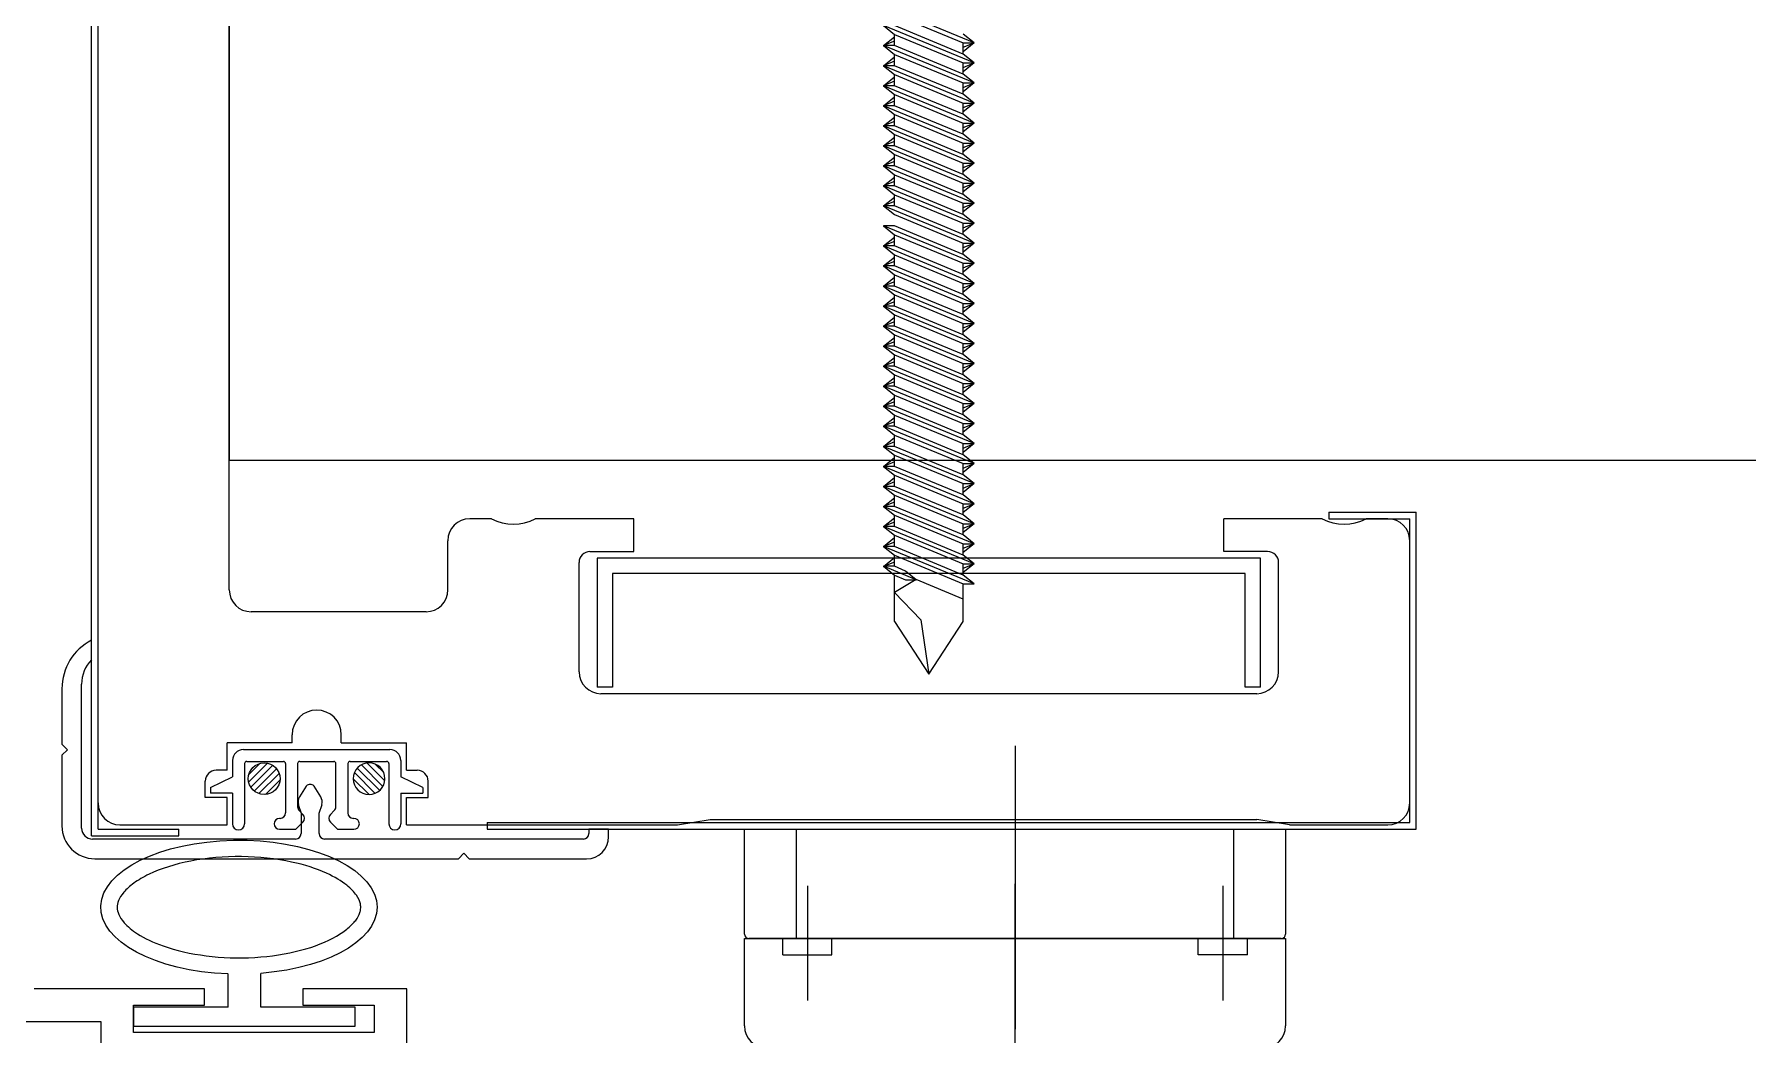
# Model space of a CAD drawing. Header units: millimetres. Extents: x 232323 to 272954, y -5343 to 8721.
# Drawn here: x 247319.3 to 247483.9, y -4350.7 to -4254.6 of the extents above; entities that cross this region are included whole.
import ezdxf

# ---------------------------------------------------------------- set-up
doc = ezdxf.new("R2010")
doc.units = ezdxf.units.MM
doc.header["$MEASUREMENT"] = 0
doc.linetypes.add('DASHDOTX2', pattern=[2, 1, -0.5, 0, -0.5])
doc.layers.get('0').update_dxf_attribs({"linetype": 'CONTINUOUS'})
doc.layers.add('A-MKXS-MAK2', color=3, linetype='DASHDOTX2', lineweight=25)
doc.layers.add('A-XXXX-FIN2', color=6, linetype='CONTINUOUS', lineweight=20)
doc.layers.add('냉동', color=3, linetype='CONTINUOUS')

# ---------------------------------------------------------------- blocks, each defined once
blk = doc.blocks.new('MR033~MR037 방열문 및 기타 도어 상세도$0$A$C649E4CA7')
h = blk.add_hatch()
h.set_pattern_fill('ANSI31', color=1, scale=0.149485, style=0)
h.set_pattern_definition([(45, (-290834.0083, -78700.745), (-0.33560235504, 0.33560235504), [])])
h.paths.add_polyline_path([(-2.58, 0.91, 1), (0.32, 0.91, 1)])
at = {"color": 1}
blk.add_circle((-1.13, 0.91), 1.45, dxfattribs=at)

msp = doc.modelspace()

# ---------------------------------------------------------------- linework, layer by layer
at = {"layer": 'A-MKXS-MAK2', "ltscale": 100}
msp.add_circle((247338.05, -4220.5), 300, dxfattribs=at)
at = {"layer": 'A-XXXX-FIN2'}
for p, q in [((247324.82, -4331.58), (247324.82, -4182.48)), ((247325.45, -4330.95), (247325.45, -4183.11)), ((247325.45, -4328.43), (247325.45, -4224.48)), ((247338.05, -4307.96), (247338.05, -4224.48)), ((247409.61, -4255.41), (247400.89, -4251.82)), ((247409.61, -4255.41), (247400.89, -4251.82)), ((247401.94, -4252.67), (247408.56, -4255.41)), ((247409.61, -4257.34), (247400.89, -4253.75)), ((247409.61, -4257.34), (247400.89, -4253.75)), ((247400.89, -4253.75), (247401.94, -4254.59)), ((247400.89, -4255.67), (247401.94, -4254.83)), ((247408.56, -4256.49), (247401.94, -4253.75)), ((247401.94, -4254.59), (247408.56, -4257.34)), ((247401.94, -4255.67), (247401.94, -4254.59)), ((247409.61, -4255.41), (247408.56, -4254.57)), ((247401.94, -4255.25), (247400.89, -4255.67)), ((247409.61, -4259.26), (247400.89, -4255.67)), ((247409.61, -4259.26), (247400.89, -4255.67)), ((247400.89, -4255.67), (247401.94, -4256.52)), ((247401.94, -4255.67), (247400.89, -4255.67)), ((247408.56, -4258.42), (247401.94, -4255.67)), ((247401.94, -4256.52), (247408.56, -4259.26)), ((247401.94, -4257.6), (247401.94, -4256.52)), ((247408.56, -4255.41), (247409.61, -4255.41)), ((247408.56, -4256.49), (247408.56, -4255.41)), ((247408.56, -4255.83), (247409.61, -4255.41)), ((247409.61, -4255.41), (247408.56, -4256.26)), ((247408.56, -4255.83), (247409.61, -4255.41)), ((247409.61, -4255.41), (247408.56, -4256.26)), ((247409.61, -4257.34), (247408.56, -4256.49)), ((247400.89, -4257.6), (247401.94, -4256.75)), ((247401.94, -4257.18), (247400.89, -4257.6)), ((247409.61, -4261.19), (247400.89, -4257.6)), ((247409.61, -4261.19), (247400.89, -4257.6)), ((247400.89, -4257.6), (247401.94, -4258.44)), ((247401.94, -4257.6), (247400.89, -4257.6)), ((247408.56, -4260.34), (247401.94, -4257.6)), ((247408.56, -4257.34), (247409.61, -4257.34)), ((247408.56, -4258.42), (247408.56, -4257.34)), ((247408.56, -4257.76), (247409.61, -4257.34)), ((247409.61, -4257.34), (247408.56, -4258.18)), ((247408.56, -4257.76), (247409.61, -4257.34)), ((247409.61, -4257.34), (247408.56, -4258.18)), ((247400.89, -4259.52), (247401.94, -4258.68)), ((247401.94, -4259.1), (247400.89, -4259.52)), ((247409.61, -4263.11), (247400.89, -4259.52)), ((247409.61, -4263.11), (247400.89, -4259.52)), ((247400.89, -4259.52), (247401.94, -4260.37)), ((247401.94, -4259.52), (247400.89, -4259.52)), ((247401.94, -4258.44), (247408.56, -4261.19)), ((247401.94, -4259.52), (247401.94, -4258.44)), ((247408.56, -4262.27), (247401.94, -4259.52)), ((247409.61, -4259.26), (247408.56, -4258.42)), ((247408.56, -4259.26), (247409.61, -4259.26)), ((247408.56, -4260.34), (247408.56, -4259.26)), ((247408.56, -4259.68), (247409.61, -4259.26)), ((247409.61, -4259.26), (247408.56, -4260.11)), ((247408.56, -4259.68), (247409.61, -4259.26)), ((247409.61, -4259.26), (247408.56, -4260.11)), ((247400.89, -4261.45), (247401.94, -4260.6)), ((247401.94, -4261.02), (247400.89, -4261.45)), ((247409.61, -4265.04), (247400.89, -4261.45)), ((247409.61, -4265.04), (247400.89, -4261.45)), ((247400.89, -4261.45), (247401.94, -4262.29)), ((247401.94, -4261.45), (247400.89, -4261.45)), ((247401.94, -4260.37), (247408.56, -4263.11)), ((247401.94, -4261.45), (247401.94, -4260.37)), ((247408.56, -4264.19), (247401.94, -4261.45)), ((247409.61, -4261.19), (247408.56, -4260.34)), ((247408.56, -4261.19), (247409.61, -4261.19)), ((247408.56, -4262.27), (247408.56, -4261.19)), ((247408.56, -4261.61), (247409.61, -4261.19)), ((247409.61, -4261.19), (247408.56, -4262.03)), ((247408.56, -4261.61), (247409.61, -4261.19)), ((247409.61, -4261.19), (247408.56, -4262.03)), ((247400.89, -4263.37), (247401.94, -4262.53)), ((247401.94, -4262.95), (247400.89, -4263.37)), ((247401.94, -4262.29), (247408.56, -4265.04)), ((247401.94, -4263.37), (247401.94, -4262.29)), ((247409.61, -4263.11), (247408.56, -4262.27)), ((247408.56, -4263.11), (247409.61, -4263.11)), ((247408.56, -4264.19), (247408.56, -4263.11)), ((247408.56, -4263.53), (247409.61, -4263.11)), ((247409.61, -4263.11), (247408.56, -4263.96)), ((247408.56, -4263.53), (247409.61, -4263.11)), ((247409.61, -4263.11), (247408.56, -4263.96)), ((247409.61, -4266.96), (247400.89, -4263.37)), ((247409.61, -4266.96), (247400.89, -4263.37)), ((247400.89, -4263.37), (247401.94, -4264.22)), ((247401.94, -4263.37), (247400.89, -4263.37)), ((247400.89, -4265.3), (247401.94, -4264.45)), ((247408.56, -4266.12), (247401.94, -4263.37)), ((247401.94, -4264.22), (247408.56, -4266.96)), ((247401.94, -4265.3), (247401.94, -4264.22)), ((247409.61, -4265.04), (247408.56, -4264.19)), ((247401.94, -4264.87), (247400.89, -4265.3)), ((247409.61, -4268.88), (247400.89, -4265.3)), ((247409.61, -4268.88), (247400.89, -4265.3)), ((247400.89, -4265.3), (247401.94, -4266.14)), ((247401.94, -4265.3), (247400.89, -4265.3)), ((247400.89, -4267.22), (247401.94, -4266.38)), ((247408.56, -4268.04), (247401.94, -4265.3)), ((247401.94, -4266.14), (247408.56, -4268.88)), ((247401.94, -4267.22), (247401.94, -4266.14)), ((247408.56, -4265.04), (247409.61, -4265.04)), ((247408.56, -4266.12), (247408.56, -4265.04)), ((247408.56, -4265.46), (247409.61, -4265.04)), ((247409.61, -4265.04), (247408.56, -4265.88)), ((247408.56, -4265.46), (247409.61, -4265.04)), ((247409.61, -4265.04), (247408.56, -4265.88)), ((247409.61, -4266.96), (247408.56, -4266.12)), ((247401.94, -4266.8), (247400.89, -4267.22)), ((247409.61, -4270.81), (247400.89, -4267.22)), ((247409.61, -4270.81), (247400.89, -4267.22)), ((247400.89, -4267.22), (247401.94, -4268.07)), ((247401.94, -4267.22), (247400.89, -4267.22)), ((247408.56, -4269.97), (247401.94, -4267.22)), ((247401.94, -4268.07), (247408.56, -4270.81)), ((247401.94, -4269.15), (247401.94, -4268.07)), ((247408.56, -4266.96), (247409.61, -4266.96)), ((247408.56, -4268.04), (247408.56, -4266.96)), ((247408.56, -4267.38), (247409.61, -4266.96)), ((247409.61, -4266.96), (247408.56, -4267.8)), ((247408.56, -4267.38), (247409.61, -4266.96)), ((247409.61, -4266.96), (247408.56, -4267.8)), ((247409.61, -4268.88), (247408.56, -4268.04)), ((247400.89, -4269.15), (247401.94, -4268.3)), ((247401.94, -4268.72), (247400.89, -4269.15)), ((247409.61, -4272.73), (247400.89, -4269.15)), ((247409.61, -4272.73), (247400.89, -4269.15)), ((247400.89, -4269.15), (247401.94, -4269.99)), ((247401.94, -4269.15), (247400.89, -4269.15)), ((247408.56, -4271.89), (247401.94, -4269.15)), ((247408.56, -4268.88), (247409.61, -4268.88)), ((247408.56, -4269.97), (247408.56, -4268.88)), ((247408.56, -4269.31), (247409.61, -4268.88)), ((247409.61, -4268.88), (247408.56, -4269.73)), ((247408.56, -4269.31), (247409.61, -4268.88)), ((247409.61, -4268.88), (247408.56, -4269.73)), ((247400.89, -4271.07), (247401.94, -4270.23)), ((247401.94, -4270.65), (247400.89, -4271.07)), ((247409.61, -4274.66), (247400.89, -4271.07)), ((247409.61, -4274.66), (247400.89, -4271.07)), ((247400.89, -4271.07), (247401.94, -4271.91)), ((247401.94, -4271.07), (247400.89, -4271.07)), ((247401.94, -4269.99), (247408.56, -4272.73)), ((247401.94, -4271.07), (247401.94, -4269.99)), ((247408.56, -4273.81), (247401.94, -4271.07)), ((247409.61, -4270.81), (247408.56, -4269.97)), ((247408.56, -4270.81), (247409.61, -4270.81)), ((247408.56, -4271.89), (247408.56, -4270.81)), ((247408.56, -4271.23), (247409.61, -4270.81)), ((247409.61, -4270.81), (247408.56, -4271.65)), ((247408.56, -4271.23), (247409.61, -4270.81)), ((247409.61, -4270.81), (247408.56, -4271.65)), ((247409.61, -4276.58), (247400.89, -4272.99)), ((247409.61, -4276.58), (247400.89, -4272.99)), ((247400.89, -4272.99), (247401.94, -4273.84)), ((247401.94, -4272.99), (247400.89, -4272.99)), ((247401.94, -4271.91), (247408.56, -4274.66)), ((247408.56, -4275.74), (247401.94, -4272.99)), ((247409.61, -4272.73), (247408.56, -4271.89)), ((247408.56, -4272.73), (247409.61, -4272.73)), ((247408.56, -4273.81), (247408.56, -4272.73)), ((247408.56, -4273.16), (247409.61, -4272.73)), ((247409.61, -4272.73), (247408.56, -4273.58)), ((247408.56, -4273.16), (247409.61, -4272.73)), ((247409.61, -4272.73), (247408.56, -4273.58)), ((247400.89, -4274.92), (247401.94, -4274.08)), ((247401.94, -4274.5), (247400.89, -4274.92)), ((247401.94, -4273.84), (247408.56, -4276.58)), ((247401.94, -4274.92), (247401.94, -4273.84)), ((247409.61, -4274.66), (247408.56, -4273.81)), ((247408.56, -4274.66), (247409.61, -4274.66)), ((247408.56, -4275.74), (247408.56, -4274.66)), ((247408.56, -4275.08), (247409.61, -4274.66)), ((247409.61, -4274.66), (247408.56, -4275.5)), ((247408.56, -4275.08), (247409.61, -4274.66)), ((247409.61, -4274.66), (247408.56, -4275.5)), ((247409.61, -4278.51), (247400.89, -4274.92)), ((247409.61, -4278.51), (247400.89, -4274.92)), ((247400.89, -4274.92), (247401.94, -4275.76)), ((247401.94, -4274.92), (247400.89, -4274.92)), ((247400.89, -4276.84), (247401.94, -4276)), ((247408.56, -4277.66), (247401.94, -4274.92)), ((247401.94, -4275.76), (247408.56, -4278.51)), ((247401.94, -4276.84), (247401.94, -4275.76)), ((247409.61, -4276.58), (247408.56, -4275.74)), ((247401.94, -4276.42), (247400.89, -4276.84)), ((247409.61, -4280.43), (247400.89, -4276.84)), ((247409.61, -4280.43), (247400.89, -4276.84)), ((247400.89, -4276.84), (247401.94, -4277.69)), ((247401.94, -4276.84), (247400.89, -4276.84)), ((247400.89, -4278.77), (247401.94, -4277.92)), ((247408.56, -4279.59), (247401.94, -4276.84)), ((247401.94, -4277.69), (247408.56, -4280.43)), ((247401.94, -4278.77), (247401.94, -4277.69)), ((247408.56, -4276.58), (247409.61, -4276.58)), ((247408.56, -4277.66), (247408.56, -4276.58)), ((247408.56, -4277.01), (247409.61, -4276.58)), ((247409.61, -4276.58), (247408.56, -4277.43)), ((247408.56, -4277.01), (247409.61, -4276.58)), ((247409.61, -4276.58), (247408.56, -4277.43)), ((247409.61, -4278.51), (247408.56, -4277.66)), ((247401.94, -4278.35), (247400.89, -4278.77)), ((247409.61, -4282.36), (247400.89, -4278.77)), ((247409.61, -4282.36), (247400.89, -4278.77)), ((247400.89, -4278.77), (247401.94, -4279.61)), ((247401.94, -4278.77), (247400.89, -4278.77)), ((247408.56, -4281.51), (247401.94, -4278.77)), ((247401.94, -4279.61), (247408.56, -4282.36)), ((247401.94, -4280.69), (247401.94, -4279.61)), ((247408.56, -4278.51), (247409.61, -4278.51)), ((247408.56, -4279.59), (247408.56, -4278.51)), ((247408.56, -4278.93), (247409.61, -4278.51)), ((247409.61, -4278.51), (247408.56, -4279.35)), ((247408.56, -4278.93), (247409.61, -4278.51)), ((247409.61, -4278.51), (247408.56, -4279.35)), ((247409.61, -4280.43), (247408.56, -4279.59)), ((247400.89, -4280.69), (247401.94, -4279.85)), ((247401.94, -4280.27), (247400.89, -4280.69)), ((247409.61, -4284.28), (247400.89, -4280.69)), ((247409.61, -4284.28), (247400.89, -4280.69)), ((247400.89, -4280.69), (247401.94, -4281.54)), ((247401.94, -4280.69), (247400.89, -4280.69)), ((247408.56, -4283.44), (247401.94, -4280.69)), ((247408.56, -4280.43), (247409.61, -4280.43)), ((247408.56, -4281.51), (247408.56, -4280.43)), ((247408.56, -4280.85), (247409.61, -4280.43)), ((247409.61, -4280.43), (247408.56, -4281.28)), ((247408.56, -4280.85), (247409.61, -4280.43)), ((247409.61, -4280.43), (247408.56, -4281.28)), ((247400.89, -4282.62), (247401.94, -4281.77)), ((247401.94, -4282.2), (247400.89, -4282.62)), ((247409.61, -4286.21), (247400.89, -4282.62)), ((247409.61, -4286.21), (247400.89, -4282.62)), ((247400.89, -4282.62), (247401.94, -4283.46)), ((247401.94, -4282.62), (247400.89, -4282.62)), ((247401.94, -4281.54), (247408.56, -4284.28)), ((247401.94, -4282.62), (247401.94, -4281.54)), ((247408.56, -4285.36), (247401.94, -4282.62)), ((247409.61, -4282.36), (247408.56, -4281.51)), ((247408.56, -4282.36), (247409.61, -4282.36)), ((247408.56, -4283.44), (247408.56, -4282.36)), ((247408.56, -4282.78), (247409.61, -4282.36)), ((247409.61, -4282.36), (247408.56, -4283.2)), ((247408.56, -4282.78), (247409.61, -4282.36)), ((247409.61, -4282.36), (247408.56, -4283.2)), ((247400.89, -4284.54), (247401.94, -4283.7)), ((247401.94, -4284.12), (247400.89, -4284.54)), ((247409.61, -4288.13), (247400.89, -4284.54)), ((247409.61, -4288.13), (247400.89, -4284.54)), ((247400.89, -4284.54), (247401.94, -4285.39)), ((247401.94, -4284.54), (247400.89, -4284.54)), ((247401.94, -4283.46), (247408.56, -4286.21)), ((247401.94, -4284.54), (247401.94, -4283.46)), ((247408.56, -4287.29), (247401.94, -4284.54)), ((247409.61, -4284.28), (247408.56, -4283.44)), ((247408.56, -4284.28), (247409.61, -4284.28)), ((247408.56, -4285.36), (247408.56, -4284.28)), ((247408.56, -4284.7), (247409.61, -4284.28)), ((247409.61, -4284.28), (247408.56, -4285.13)), ((247408.56, -4284.7), (247409.61, -4284.28)), ((247409.61, -4284.28), (247408.56, -4285.13)), ((247400.89, -4286.47), (247401.94, -4285.62)), ((247401.94, -4286.05), (247400.89, -4286.47)), ((247401.94, -4285.39), (247408.56, -4288.13)), ((247401.94, -4286.47), (247401.94, -4285.39)), ((247409.61, -4286.21), (247408.56, -4285.36)), ((247408.56, -4286.21), (247409.61, -4286.21)), ((247408.56, -4287.29), (247408.56, -4286.21)), ((247408.56, -4286.63), (247409.61, -4286.21)), ((247409.61, -4286.21), (247408.56, -4287.05)), ((247408.56, -4286.63), (247409.61, -4286.21)), ((247409.61, -4286.21), (247408.56, -4287.05)), ((247409.61, -4290.06), (247400.89, -4286.47)), ((247409.61, -4290.06), (247400.89, -4286.47)), ((247400.89, -4286.47), (247401.94, -4287.31)), ((247401.94, -4286.47), (247400.89, -4286.47)), ((247400.89, -4288.39), (247401.94, -4287.55)), ((247408.56, -4289.21), (247401.94, -4286.47)), ((247401.94, -4287.31), (247408.56, -4290.06)), ((247401.94, -4288.39), (247401.94, -4287.31)), ((247409.61, -4288.13), (247408.56, -4287.29)), ((247401.94, -4287.97), (247400.89, -4288.39)), ((247409.61, -4291.98), (247400.89, -4288.39)), ((247409.61, -4291.98), (247400.89, -4288.39)), ((247400.89, -4288.39), (247401.94, -4289.24)), ((247401.94, -4288.39), (247400.89, -4288.39)), ((247400.89, -4290.32), (247401.94, -4289.47)), ((247408.56, -4291.14), (247401.94, -4288.39)), ((247401.94, -4289.24), (247408.56, -4291.98)), ((247401.94, -4290.32), (247401.94, -4289.24)), ((247408.56, -4288.13), (247409.61, -4288.13)), ((247408.56, -4289.21), (247408.56, -4288.13)), ((247408.56, -4288.55), (247409.61, -4288.13)), ((247409.61, -4288.13), (247408.56, -4288.98)), ((247408.56, -4288.55), (247409.61, -4288.13)), ((247409.61, -4288.13), (247408.56, -4288.98)), ((247409.61, -4290.06), (247408.56, -4289.21)), ((247401.94, -4289.89), (247400.89, -4290.32)), ((247409.61, -4293.91), (247400.89, -4290.32)), ((247409.61, -4293.91), (247400.89, -4290.32)), ((247400.89, -4290.32), (247401.94, -4291.16)), ((247401.94, -4290.32), (247400.89, -4290.32)), ((247408.56, -4293.06), (247401.94, -4290.32)), ((247408.56, -4290.06), (247409.61, -4290.06)), ((247408.56, -4291.14), (247408.56, -4290.06)), ((247408.56, -4290.48), (247409.61, -4290.06)), ((247409.61, -4290.06), (247408.56, -4290.9)), ((247408.56, -4290.48), (247409.61, -4290.06)), ((247409.61, -4290.06), (247408.56, -4290.9)), ((247409.61, -4291.98), (247408.56, -4291.14)), ((247400.89, -4292.24), (247401.94, -4291.4)), ((247401.94, -4291.82), (247400.89, -4292.24)), ((247409.61, -4295.83), (247400.89, -4292.24)), ((247409.61, -4295.83), (247400.89, -4292.24)), ((247400.89, -4292.24), (247401.94, -4293.09)), ((247401.94, -4292.24), (247400.89, -4292.24)), ((247401.94, -4291.16), (247408.56, -4293.91)), ((247401.94, -4292.24), (247401.94, -4291.16)), ((247408.56, -4294.99), (247401.94, -4292.24)), ((247408.56, -4291.98), (247409.61, -4291.98)), ((247408.56, -4293.06), (247408.56, -4291.98)), ((247408.56, -4292.4), (247409.61, -4291.98)), ((247409.61, -4291.98), (247408.56, -4292.82)), ((247408.56, -4292.4), (247409.61, -4291.98)), ((247409.61, -4291.98), (247408.56, -4292.82)), ((247400.89, -4294.17), (247401.94, -4293.32)), ((247401.94, -4293.74), (247400.89, -4294.17)), ((247409.61, -4297.75), (247400.89, -4294.17)), ((247409.61, -4297.75), (247400.89, -4294.17)), ((247400.89, -4294.17), (247401.94, -4295.01)), ((247401.94, -4294.17), (247400.89, -4294.17)), ((247401.94, -4293.09), (247408.56, -4295.83)), ((247401.94, -4294.17), (247401.94, -4293.09)), ((247408.56, -4296.91), (247401.94, -4294.17)), ((247409.61, -4293.91), (247408.56, -4293.06)), ((247408.56, -4293.91), (247409.61, -4293.91)), ((247408.56, -4294.99), (247408.56, -4293.91)), ((247408.56, -4294.33), (247409.61, -4293.91)), ((247409.61, -4293.91), (247408.56, -4294.75)), ((247408.56, -4294.33), (247409.61, -4293.91)), ((247409.61, -4293.91), (247408.56, -4294.75)), ((247400.89, -4296.09), (247401.94, -4295.25)), ((247401.94, -4295.67), (247400.89, -4296.09)), ((247409.61, -4299.68), (247400.89, -4296.09)), ((247409.61, -4299.68), (247400.89, -4296.09)), ((247400.89, -4296.09), (247401.94, -4296.93)), ((247401.94, -4296.09), (247400.89, -4296.09)), ((247401.94, -4295.01), (247408.56, -4297.75)), ((247401.94, -4296.09), (247401.94, -4295.01)), ((247408.56, -4298.83), (247401.94, -4296.09)), ((247409.61, -4295.83), (247408.56, -4294.99)), ((247408.56, -4295.83), (247409.61, -4295.83)), ((247408.56, -4296.91), (247408.56, -4295.83)), ((247408.56, -4296.25), (247409.61, -4295.83)), ((247409.61, -4295.83), (247408.56, -4296.67)), ((247408.56, -4296.25), (247409.61, -4295.83)), ((247409.61, -4295.83), (247408.56, -4296.67)), ((247400.89, -4298.02), (247401.94, -4297.17)), ((247401.94, -4297.59), (247400.89, -4298.02)), ((247401.94, -4296.93), (247408.56, -4299.68)), ((247401.94, -4298.02), (247401.94, -4296.93)), ((247409.61, -4297.75), (247408.56, -4296.91)), ((247409.61, -4301.6), (247400.89, -4298.02)), ((247409.61, -4301.6), (247400.89, -4298.02)), ((247400.89, -4298.02), (247401.94, -4298.86)), ((247401.94, -4298.02), (247400.89, -4298.02)), ((247400.89, -4299.94), (247401.94, -4299.1)), ((247408.56, -4300.76), (247401.94, -4298.02)), ((247401.94, -4298.86), (247408.56, -4301.6)), ((247401.94, -4299.94), (247401.94, -4298.86)), ((247408.56, -4297.75), (247409.61, -4297.75)), ((247408.56, -4298.83), (247408.56, -4297.75)), ((247408.56, -4298.18), (247409.61, -4297.75)), ((247409.61, -4297.75), (247408.56, -4298.6)), ((247408.56, -4298.18), (247409.61, -4297.75)), ((247409.61, -4297.75), (247408.56, -4298.6)), ((247409.61, -4299.68), (247408.56, -4298.83)), ((247401.94, -4299.52), (247400.89, -4299.94)), ((247409.61, -4303.53), (247400.89, -4299.94)), ((247409.61, -4303.53), (247400.89, -4299.94)), ((247400.89, -4299.94), (247401.94, -4300.78)), ((247401.94, -4299.94), (247400.89, -4299.94)), ((247400.89, -4301.86), (247401.94, -4301.02)), ((247408.56, -4302.68), (247401.94, -4299.94)), ((247401.94, -4300.78), (247408.56, -4303.53)), ((247401.94, -4301.86), (247401.94, -4300.78)), ((247408.56, -4299.68), (247409.61, -4299.68)), ((247408.56, -4300.76), (247408.56, -4299.68)), ((247408.56, -4300.1), (247409.61, -4299.68)), ((247409.61, -4299.68), (247408.56, -4300.52)), ((247408.56, -4300.1), (247409.61, -4299.68)), ((247409.61, -4299.68), (247408.56, -4300.52)), ((247409.61, -4301.6), (247408.56, -4300.76)), ((247443.68, -4300.5), (247452.08, -4300.5)), ((247443.68, -4300.5), (247443.68, -4301.13)), ((247452.08, -4330.95), (247452.08, -4300.5)), ((247363.25, -4301.13), (247361.15, -4301.13)), ((247376.9, -4301.13), (247367.45, -4301.13)), ((247376.9, -4304.28), (247376.9, -4301.13)), ((247401.94, -4301.44), (247400.89, -4301.86)), ((247409.61, -4305.45), (247400.89, -4301.86)), ((247409.61, -4305.45), (247400.89, -4301.86)), ((247400.89, -4301.86), (247401.94, -4302.71)), ((247401.94, -4301.86), (247400.89, -4301.86)), ((247408.56, -4304.61), (247401.94, -4301.86)), ((247408.56, -4301.6), (247409.61, -4301.6)), ((247408.56, -4302.68), (247408.56, -4301.6)), ((247408.56, -4302.03), (247409.61, -4301.6)), ((247409.61, -4301.6), (247408.56, -4302.45)), ((247408.56, -4302.03), (247409.61, -4301.6)), ((247409.61, -4301.6), (247408.56, -4302.45)), ((247433.6, -4304.28), (247433.6, -4301.13)), ((247443.05, -4301.13), (247433.6, -4301.13)), ((247443.68, -4301.13), (247451.45, -4301.13)), ((247449.35, -4301.13), (247447.25, -4301.13)), ((247451.45, -4330.32), (247451.45, -4301.13)), ((247359.05, -4307.96), (247359.05, -4303.23)), ((247372.7, -4304.28), (247376.9, -4304.28)), ((247400.89, -4303.79), (247401.94, -4302.94)), ((247401.94, -4303.36), (247400.89, -4303.79)), ((247409.61, -4307.38), (247400.89, -4303.79)), ((247409.61, -4307.38), (247400.89, -4303.79)), ((247400.89, -4303.79), (247401.94, -4304.63)), ((247401.94, -4303.79), (247400.89, -4303.79)), ((247401.94, -4302.71), (247408.56, -4305.45)), ((247401.94, -4303.79), (247401.94, -4302.71)), ((247408.56, -4306.53), (247401.94, -4303.79)), ((247409.61, -4303.53), (247408.56, -4302.68)), ((247408.56, -4303.53), (247409.61, -4303.53)), ((247408.56, -4304.61), (247408.56, -4303.53)), ((247408.56, -4303.95), (247409.61, -4303.53)), ((247409.61, -4303.53), (247408.56, -4304.37)), ((247408.56, -4303.95), (247409.61, -4303.53)), ((247409.61, -4303.53), (247408.56, -4304.37)), ((247437.8, -4304.28), (247433.6, -4304.28)), ((247451.45, -4328.43), (247451.45, -4303.23)), ((247371.65, -4315.83), (247371.65, -4305.33)), ((247437.12, -4304.92), (247373.38, -4304.92)), ((247373.38, -4304.92), (247373.38, -4317.31)), ((247400.89, -4305.71), (247401.94, -4304.86)), ((247401.94, -4305.29), (247400.89, -4305.71)), ((247404.05, -4306.99), (247400.89, -4305.69)), ((247404.05, -4306.99), (247400.89, -4305.69)), ((247400.89, -4305.69), (247401.94, -4306.54)), ((247401.94, -4305.69), (247400.89, -4305.69)), ((247401.94, -4304.63), (247408.56, -4307.38)), ((247401.94, -4305.71), (247401.94, -4304.63)), ((247403, -4306.15), (247401.94, -4305.69)), ((247409.61, -4305.45), (247408.56, -4304.61)), ((247408.56, -4305.45), (247409.61, -4305.45)), ((247408.56, -4306.53), (247408.56, -4305.45)), ((247408.56, -4305.87), (247409.61, -4305.45)), ((247409.61, -4305.45), (247408.56, -4306.29)), ((247408.56, -4305.87), (247409.61, -4305.45)), ((247409.61, -4305.45), (247408.56, -4306.29)), ((247437.12, -4317.31), (247437.12, -4304.92)), ((247438.85, -4315.83), (247438.85, -4305.33)), ((247435.65, -4306.39), (247374.85, -4306.39)), ((247374.85, -4306.39), (247374.85, -4317.31)), ((247401.94, -4306.54), (247403, -4306.99)), ((247401.94, -4311), (247401.94, -4306.54)), ((247404.05, -4306.97), (247401.94, -4308.2)), ((247404.05, -4306.99), (247403, -4306.15)), ((247403, -4306.99), (247404.05, -4306.99)), ((247408.56, -4308.86), (247404.05, -4306.97)), ((247409.61, -4307.38), (247408.56, -4306.53)), ((247408.56, -4311), (247408.56, -4307.36)), ((247408.56, -4307.38), (247409.61, -4307.38)), ((247435.65, -4317.31), (247435.65, -4306.39)), ((247401.94, -4308.2), (247404.48, -4310.82)), ((247356.95, -4310.06), (247340.15, -4310.06)), ((247404.48, -4310.82), (247405.25, -4316.04)), ((247401.94, -4311), (247405.25, -4316.04)), ((247405.25, -4316.04), (247408.56, -4311)), ((247324.82, -4314.68), (247324.82, -4312.79)), ((247321.98, -4317.45), (247321.98, -4322.78)), ((247323.87, -4330.85), (247323.87, -4317.01)), ((247374.85, -4317.31), (247373.38, -4317.31)), ((247437.12, -4317.31), (247435.65, -4317.31)), ((247436.75, -4317.93), (247373.75, -4317.93)), ((247344.09, -4322.66), (247344.09, -4321.87)), ((247348.81, -4322.66), (247348.81, -4321.87)), ((247321.98, -4322.78), (247322.51, -4323.31)), ((247322.51, -4323.31), (247321.98, -4323.83)), ((247321.98, -4323.83), (247321.98, -4330.64)), ((247337.84, -4325.28), (247337.84, -4322.66)), ((247344.09, -4322.66), (247337.84, -4322.66)), ((247339.41, -4323.29), (247353.48, -4323.29)), ((247348.81, -4322.66), (247355.06, -4322.66)), ((247355.06, -4325.28), (247355.06, -4322.66)), ((247413.54, -4322.95), (247413.54, -4350.15)), ((247337.84, -4325.28), (247336.79, -4325.28)), ((247338.36, -4324.34), (247338.36, -4325.91)), ((247339.52, -4324.65), (247339.52, -4330.43)), ((247339.73, -4324.44), (247343.25, -4324.44)), ((247343.46, -4324.65), (247343.46, -4329.38)), ((247344.61, -4324.65), (247344.61, -4328.79)), ((247344.82, -4324.44), (247348.08, -4324.44)), ((247348.29, -4328.79), (247348.29, -4324.65)), ((247349.44, -4324.65), (247349.44, -4329.38)), ((247349.65, -4324.44), (247353.17, -4324.44)), ((247353.38, -4324.65), (247353.38, -4330.43)), ((247354.53, -4324.34), (247354.53, -4325.91)), ((247355.06, -4325.28), (247356.11, -4325.28)), ((247335.74, -4327.91), (247335.74, -4326.33)), ((247336.26, -4326.95), (247338.36, -4325.91)), ((247336.26, -4326.95), (247336.26, -4327.49)), ((247345.45, -4326.8), (247344.79, -4327.85)), ((247346.85, -4327.85), (247346.19, -4326.8)), ((247356.63, -4326.95), (247354.53, -4325.91)), ((247356.63, -4326.95), (247356.63, -4327.49)), ((247357.16, -4327.91), (247357.16, -4326.33)), ((247337.84, -4327.91), (247335.74, -4327.91)), ((247338.36, -4327.49), (247336.26, -4327.49)), ((247337.84, -4330.53), (247337.84, -4327.91)), ((247338.36, -4327.49), (247338.36, -4330.43)), ((247344.68, -4328.59), (247344.95, -4329.4)), ((247346.69, -4329.4), (247346.96, -4328.59)), ((247354.53, -4327.49), (247354.53, -4330.43)), ((247354.53, -4327.49), (247356.63, -4327.49)), ((247355.06, -4330.53), (247355.06, -4327.91)), ((247355.06, -4327.91), (247357.16, -4327.91)), ((247327.55, -4330.53), (247337.84, -4330.53)), ((247342.88, -4329.9), (247342.93, -4329.9)), ((247345.13, -4330.27), (247344.45, -4330.95)), ((247345.13, -4329.53), (247344.77, -4329.16)), ((247344.95, -4329.4), (247344.95, -4331.37)), ((247346.69, -4331.37), (247346.69, -4329.4)), ((247347.77, -4329.53), (247348.13, -4329.16)), ((247347.77, -4330.27), (247348.44, -4330.95)), ((247349.97, -4329.9), (247350.02, -4329.9)), ((247355.06, -4330.53), (247381.1, -4330.53)), ((247362.83, -4330.32), (247451.45, -4330.32)), ((247362.83, -4330.32), (247362.83, -4330.95)), ((247381.1, -4330.53), (247384.25, -4330.01)), ((247384.25, -4330.01), (247436.75, -4330.01)), ((247439.9, -4330.53), (247436.75, -4330.01)), ((247439.9, -4330.53), (247449.35, -4330.53)), ((247324.82, -4331.58), (247333.22, -4331.58)), ((247344.42, -4331.9), (247324.92, -4331.9)), ((247325.45, -4330.95), (247333.22, -4330.95)), ((247333.22, -4331.58), (247333.22, -4330.95)), ((247342.88, -4330.95), (247344.45, -4330.95)), ((247372.07, -4331.9), (247347.21, -4331.9)), ((247348.44, -4330.95), (247350.02, -4330.95)), ((247362.83, -4330.95), (247452.08, -4330.95)), ((247374.48, -4330.95), (247372.59, -4330.95)), ((247372.59, -4330.95), (247372.59, -4331.37)), ((247374.48, -4331.69), (247374.48, -4330.95)), ((247387.55, -4330.95), (247439.53, -4330.95)), ((247387.55, -4341.03), (247387.55, -4330.95)), ((247392.54, -4341.45), (247392.54, -4330.95)), ((247434.54, -4341.45), (247434.54, -4330.95)), ((247439.53, -4330.95), (247439.53, -4341.03)), ((247325.13, -4333.79), (247360.06, -4333.79)), ((247360.06, -4333.79), (247360.59, -4333.26)), ((247360.59, -4333.26), (247361.11, -4333.79)), ((247361.11, -4333.79), (247369.82, -4333.79)), ((247369.82, -4333.79), (247372.38, -4333.79)), ((247393.59, -4336.39), (247393.59, -4347.42)), ((247413.54, -4418.1), (247413.54, -4336.2)), ((247433.49, -4336.39), (247433.49, -4347.42)), ((247387.55, -4341.45), (247439.53, -4341.45)), ((247387.55, -4349.85), (247387.55, -4341.45)), ((247439.11, -4341.45), (247387.97, -4341.45)), ((247391.23, -4343.03), (247391.23, -4341.45)), ((247395.95, -4343.03), (247395.95, -4341.45)), ((247431.13, -4343.03), (247431.13, -4341.45)), ((247435.85, -4343.03), (247435.85, -4341.45)), ((247439.53, -4341.45), (247439.53, -4349.85)), ((247391.23, -4343.03), (247395.95, -4343.03)), ((247435.85, -4343.03), (247431.13, -4343.03)), ((247337.93, -4348.03), (247337.93, -4344.86)), ((247341.08, -4348.03), (247341.08, -4344.8)), ((247335.68, -4346.28), (247319.32, -4346.28)), ((247335.68, -4347.86), (247335.68, -4346.28)), ((247355.11, -4346.28), (247345.13, -4346.28)), ((247345.13, -4346.28), (247345.13, -4347.86)), ((247355.11, -4351.53), (247355.11, -4346.28)), ((247328.86, -4350.48), (247328.86, -4347.86)), ((247328.86, -4347.86), (247335.68, -4347.86)), ((247337.93, -4348.03), (247328.86, -4348.03)), ((247328.86, -4348.03), (247328.86, -4349.86)), ((247350.16, -4348.03), (247341.08, -4348.03)), ((247345.13, -4347.86), (247351.96, -4347.86)), ((247350.16, -4349.86), (247350.16, -4348.03)), ((247351.96, -4347.86), (247351.96, -4350.48)), ((247318.36, -4349.43), (247325.71, -4349.43)), ((247325.71, -4349.43), (247325.71, -4352.58)), ((247328.86, -4349.86), (247350.16, -4349.86)), ((247351.96, -4350.48), (247328.86, -4350.48))]:
    msp.add_line(p, q, dxfattribs=at)
for centre, radius, start, end in [((247361.15, -4303.23), 2.1, 90, 180), ((247365.35, -4297.2), 4.46, 241.9275, 298.0725), ((247445.15, -4297.2), 4.46, 241.9275, 298.0725), ((247449.35, -4303.23), 2.1, 0, 90), ((247372.7, -4305.33), 1.05, 90, 180), ((247437.8, -4305.33), 1.05, 0, 90), ((247340.15, -4307.96), 2.1, 180, 270), ((247356.95, -4307.96), 2.1, 270, 0), ((247327.23, -4317.45), 5.25, 117.3871, 180), ((247327.23, -4317.01), 3.36, 135.9514, 180), ((247373.75, -4315.83), 2.1, 180, 270), ((247436.75, -4315.83), 2.1, 270, 0), ((247346.45, -4321.87), 2.36, 0, 180), ((247339.41, -4324.34), 1.05, 90, 180), ((247353.48, -4324.34), 1.05, 0, 90), ((247336.79, -4326.33), 1.05, 90, 180), ((247339.73, -4324.65), 0.21, 90, 180), ((247343.25, -4324.65), 0.21, 0, 90), ((247344.82, -4324.65), 0.21, 90, 180), ((247348.08, -4324.65), 0.21, 0, 90), ((247349.65, -4324.65), 0.21, 90, 180), ((247353.17, -4324.65), 0.21, 0, 90), ((247356.11, -4326.33), 1.05, 0, 90), ((247345.82, -4327.17), 0.525, 90, 135), ((247345.82, -4327.17), 0.525, 45, 90), ((247327.55, -4328.43), 2.1, 180, 270), ((247345.14, -4328.79), 0.525, 180, 225), ((247345.71, -4328.35), 1.05, 150.9943, 192.7644), ((247345.93, -4328.35), 1.05, 347.2356, 29.0057), ((247347.76, -4328.79), 0.525, 315, 0), ((247449.35, -4328.43), 2.1, 270, 0), ((247325.13, -4330.64), 3.15, 180, 270), ((247338.94, -4330.43), 0.577, 180, 0), ((247342.88, -4330.43), 0.525, 90, 270), ((247342.93, -4329.38), 0.525, 270, 0), ((247344.76, -4329.9), 0.525, 315, 45), ((247348.14, -4329.9), 0.525, 135, 225), ((247349.97, -4329.38), 0.525, 180, 270), ((247350.02, -4330.43), 0.525, 270, 90), ((247353.96, -4330.43), 0.577, 180, 0), ((247324.92, -4330.85), 1.05, 180, 270), ((247344.42, -4331.37), 0.525, 270, 0), ((247347.21, -4331.37), 0.525, 180, 270), ((247372.07, -4331.37), 0.525, 270, 0), ((247372.38, -4331.69), 2.1, 270, 0), ((247387.97, -4341.03), 0.42, 180, 270), ((247439.11, -4341.03), 0.42, 270, 0), ((247389.65, -4349.85), 2.1, 180, 270), ((247437.43, -4349.85), 2.1, 270, 0)]:
    msp.add_arc(centre, radius, start, end, dxfattribs=at)
at = {"layer": 'A-XXXX-FIN2', "extrusion": (0, 0, -1)}
msp.add_ellipse((247338.98, -4338.44), major_axis=(13.27, 0), ratio=0.485028, start_param=1.649975, end_param=7.695122, dxfattribs=at)
at = {"layer": 'A-XXXX-FIN2'}
msp.add_open_spline([(247350.68, -4338.44), (247350.68, -4338.44), (247350.68, -4338.63), (247350.65, -4338.82), (247350.5, -4339.23), (247350.38, -4339.46), (247350.01, -4339.95), (247349.76, -4340.21), (247349.15, -4340.72), (247348.77, -4340.98), (247347.43, -4341.76), (247346.24, -4342.23), (247343.55, -4342.94), (247342.04, -4343.17), (247338.94, -4343.36), (247337.35, -4343.3), (247334.34, -4342.92), (247332.92, -4342.6), (247330.74, -4341.83), (247329.91, -4341.43), (247328.7, -4340.66), (247328.28, -4340.29), (247327.71, -4339.66), (247327.54, -4339.39), (247327.33, -4338.9), (247327.28, -4338.68), (247327.28, -4338.25), (247327.32, -4338.04), (247327.51, -4337.56), (247327.67, -4337.29), (247328.16, -4336.72), (247328.49, -4336.42), (247329.3, -4335.83), (247329.79, -4335.54), (247331.46, -4334.75), (247332.84, -4334.3), (247335.9, -4333.71), (247337.57, -4333.57), (247340.89, -4333.6), (247342.55, -4333.78), (247345.29, -4334.37), (247346.43, -4334.74), (247348.17, -4335.53), (247348.83, -4335.93), (247349.75, -4336.66), (247350.06, -4336.99), (247350.48, -4337.6), (247350.59, -4337.87), (247350.67, -4338.23), (247350.68, -4338.34), (247350.68, -4338.44)], degree=3, knots=[0, 0, 0, 0, 0.087564, 0.175129, 0.175129, 0.350257, 0.350257, 0.525386, 0.525386, 0.700514, 0.700514, 1.075201, 1.075201, 1.449888, 1.449888, 1.824575, 1.824575, 2.199263, 2.199263, 2.493141, 2.493141, 2.734652, 2.734652, 2.934693, 2.934693, 3.134733, 3.134733, 3.334774, 3.334774, 3.534815, 3.534815, 3.734855, 3.734855, 3.934896, 3.934896, 4.333573, 4.333573, 4.73225, 4.73225, 5.130926, 5.130926, 5.463431, 5.463431, 5.736438, 5.736438, 5.959264, 5.959264, 6.18209, 6.18209, 6.283185, 6.283185, 6.283185, 6.283185], dxfattribs=at)
at = {"layer": '냉동'}
msp.add_line((247338.05, -4195.5), (247338.05, -4295.5), dxfattribs=at)
msp.add_lwpolyline([(247338.05, -4295.5), (247776.08, -4295.5)], dxfattribs=at)

# ---------------------------------------------------------------- block references
at = {"layer": 'A-XXXX-FIN2', "extrusion": (0, 0, -1), "xscale": -1.049997349910679, "yscale": 1.049997349910679, "zscale": -1.049997349910679}
msp.add_blockref('MR033~MR037 방열문 및 기타 도어 상세도$0$A$C649E4CA7', (-247342.59, -4327.05), dxfattribs=at)
at = {"layer": 'A-XXXX-FIN2', "xscale": -1.049997349910679, "yscale": 1.049997349910679, "zscale": 1.049997349910679}
msp.add_blockref('MR033~MR037 방열문 및 기타 도어 상세도$0$A$C649E4CA7', (247350.3, -4327.05), dxfattribs=at)

doc.saveas('drawing.dxf')
